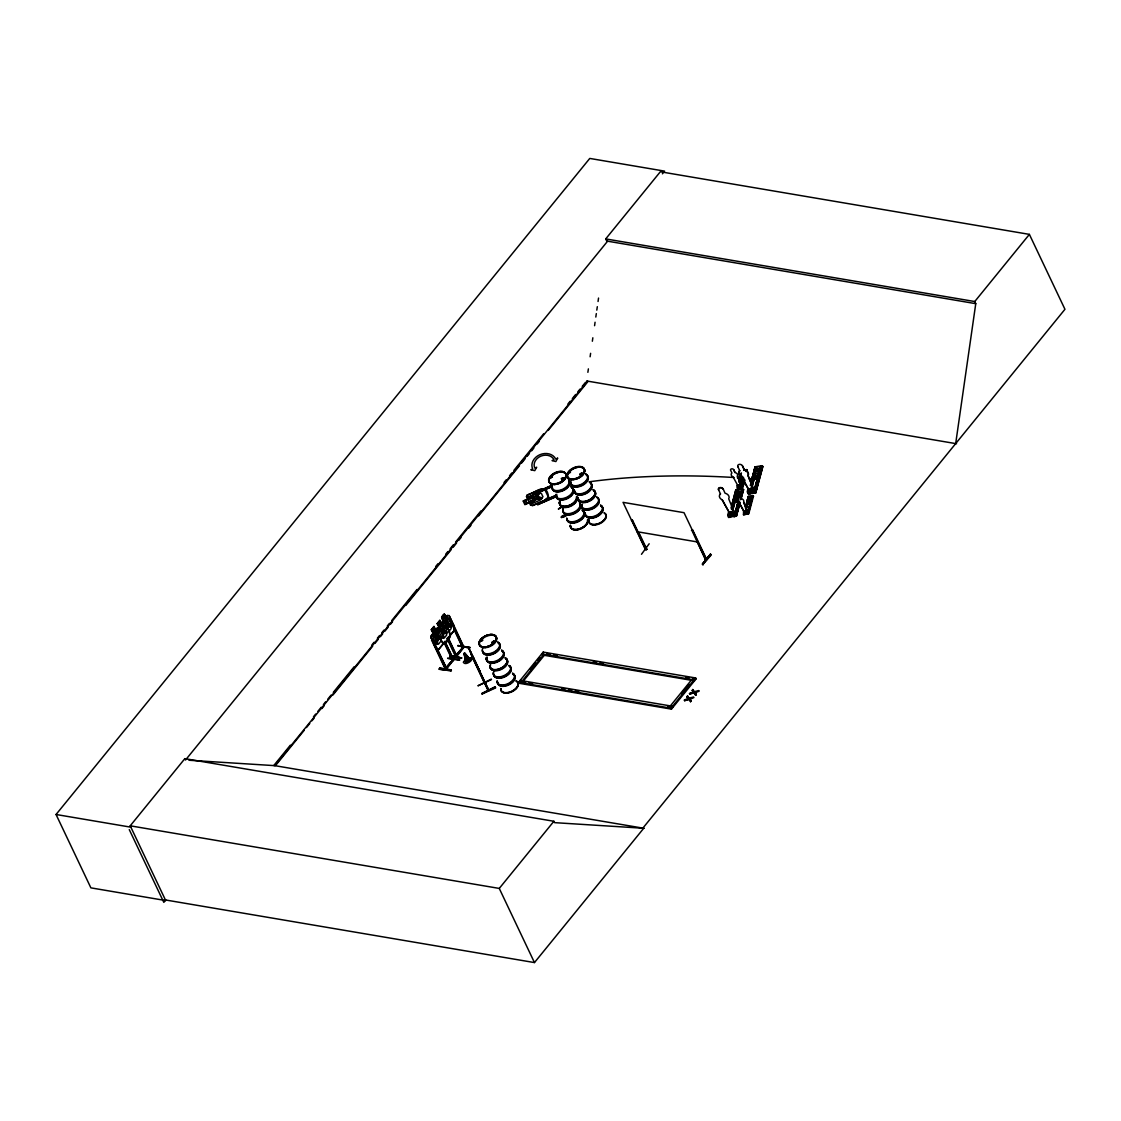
<?xml version="1.0" encoding="UTF-8"?>
<svg xmlns="http://www.w3.org/2000/svg" width="1121" height="1121" viewBox="0 0 1121 1121"><rect width="100%" height="100%" fill="white"/><g stroke="black" fill="none" stroke-linecap="round" stroke-linejoin="round"><path stroke-width="1.5" d="M465.299 661.488L464.304 653.193L465.299 661.488L468.34 661.754L470.105 659.232L464.795 653.235M730.808 514.147L730.906 511.554L731.845 512.143L730.752 513.908L730.976 512.998L734.479 513.096L728.706 498.789A4.974 3.643 15 0 0 725.021 493.17L723.199 489.008A2.494 1.822 15 0 0 720.032 487.565A2.494 1.822 15 0 0 718.617 489.779L718.561 489.975A2.494 1.822 15 0 1 719.976 487.761A2.494 1.822 15 0 1 723.143 489.218L723.199 489.008M730.962 513.824L730.794 513.012L731.074 513.88M749.529 490.269C752.149 486.64 749.052 490.353 750.72 490.438M750.762 490.199C749.627 490.956 750.65 488.097 750.481 490.704M749.599 490.886L748.716 494.207L747.217 491.881L747.945 489.19L748.478 493.324L754.279 492.357L755.008 490.017M734.535 512.886L731.2 513.88L730.892 512.998M730.374 513.628L730.808 512.97M731.41 513.46L730.346 513.096L731.074 513.656M738.515 485.673L739.159 484.776L739.145 486.234M738.599 486.192L738.711 484.917M739.215 486.01L738.879 484.734M745.451 510.784L744.638 512.101M745.409 512.129L745.591 511.064M749.753 490.606L751.014 488.588M749.907 489.359L750.495 490.662M749.921 488.812L750.762 488.448M742.536 477.938L741.345 477.252L742.564 476.355M749.515 502.6L748.436 504.044L747.959 502.712L749.487 502.67L748.338 503.833L747.749 502.895M445.99 667.682L452.59 660.031L445.583 668.34L445.948 669.503L431.123 637.835L431.235 635.579L433.168 633.379L431.305 629.75L433.925 626.499L435.635 630.114M431.137 637.919L431.361 635.593L437.33 628.012L438.984 628.152M437.092 629.47L436.994 631.824C442.361 640.455 442.178 651.469 450.32 636.462L449.395 631.74L444.911 622.057L443.243 621.917L437.092 629.47C436.391 634.78 440.833 640.021 444.112 643.888M587.88 372.326L588.385 368.879M590.108 356.786L590.613 353.325M592.35 341.232L592.841 337.785M594.578 325.693L595.069 322.231M595.812 317.061L596.316 313.6M596.806 310.139L597.311 306.692M598.054 301.507L598.544 298.06M955.681 443.594L975.76 303.665L974.752 301.535L605.704 238.913L660.339 171.751L1029.386 234.373L1064.95 309.284L642.865 828.111L643.734 828.265L554.545 822.646L553.9 821.273L184.853 758.651L130.218 825.813L165.712 900.555L90.885 887.86L56.05 814.491L589.772 158.425L664.599 171.135L662.399 173.825M645.92 548.659C647.237 552.008 643.328 547.034 646.186 548.211M645.178 548.043L646.887 549.374L638.802 532.573M705.473 559.771L691.741 530.009L692.778 530.177L706.706 559.533C707.561 557.361 702.825 558.65 705.922 558.889M705.375 558.202C706.608 561.607 703.413 557.529 706.202 558.454M706.328 558.482L706.23 559.954M453.374 658.7L452.674 659.526C453.318 663.394 451.217 655.827 453.879 659.765L445.948 669.503M447.713 637.457L456.373 656.093C453.823 658.195 456.948 652.842 456.597 655.897M730.696 512.059L731.551 511.779L731.467 512.689M442.795 623.682L443.538 620.852C438.717 618.035 445.64 609.586 445.976 617.811L447.854 617.391L451.062 624.131L451.118 628.643L448.68 631.684M484.566 683.334L485.309 682.983M485.015 682.675L484.804 681.904M470.736 653.837L484.833 683.88L485.589 683.516M488.069 690.102L488.756 689.835M487.985 689.751L485.099 682.885M729.897 513.866L722.232 499.868A4.974 3.643 15 0 1 720.439 493.941L720.495 493.744M722.232 499.868L729.953 513.656L729.196 516.487L734.998 515.52L734.269 513.993L734.998 511.288L736.441 513.11M737.408 476.215A3.321 2.424 15 0 0 734.956 472.473L733.737 469.699A1.653 1.219 15 0 0 731.593 468.872A1.653 1.219 15 0 0 730.64 470.344L731.901 472.992A3.321 2.424 15 0 0 733.092 476.943L738.207 486.276L741.261 485.757L737.45 476.089L741.261 485.757L738.235 486.136L737.73 488.027L741.612 487.383L741.598 484.552L742.564 485.771L737.982 486.542L737.38 485.267L738.977 487.817L740.421 487.425L739.356 485.071L738.669 485.505M734.956 472.473L733.737 469.699M737.828 466.812L737.884 466.616A2.494 1.822 15 0 1 739.314 464.388A2.494 1.822 15 0 1 742.466 465.846L744.344 469.797A4.974 3.643 15 0 1 748.043 475.416L753.802 489.723L749.234 490.494L748.478 493.324M740.028 502.853L736.441 516.178L728.846 516.963L727.949 515.057C728.412 505.991 733.554 522.961 729.589 512.731L731.284 512.493M755.078 490.003L749.178 490.69L741.513 476.705A4.974 3.643 15 0 1 739.72 470.778L739.776 470.568A4.974 3.643 15 0 0 741.57 476.495L749.234 490.494M729.196 516.487L728.468 514.959L729.196 512.269M729.589 512.731C733.386 511.624 729.687 512.872 731.354 511.526M728.524 517.51L728.846 516.991C730.388 518.168 726.058 516.837 729.407 514.189M731.635 505.879L735.796 490.003L742.663 488.854L740.463 498.046M731.242 507.561L735.796 490.003M738.501 488.35L736.903 487.075L737.38 485.267M742.466 465.846L744.288 470.007A4.974 3.643 15 0 1 747.987 475.626L753.746 489.919M731.242 508.878L736.147 490.592M737.73 488.027L737.73 485.211M729.435 517.384L730.332 514.049L729.575 517.356M731.663 509.074L734.787 497.43M743.111 478.303C735.166 486.528 745.661 459.47 739.047 482.268M731.803 509.046L736.287 492.385M737.408 488.7L738.361 485.127M732.125 509.004L736.861 491.825M739.342 482.044L740.21 478.821M732.447 508.682L734.367 502.012M735.124 498.705L737.043 492.035M739.622 482.17L741.009 477.322M739.061 485.547L738.907 486.248M739.93 482.128L740.771 478.877M732.559 510.503L734.787 502.194M735.67 498.873L737.464 492.217M739.72 483.515L741.415 476.915M732.686 510.475L734.942 502.138M735.81 498.845L737.618 492.161M740.084 483.627L741.485 478.751M741.612 487.383L741.598 484.552M745.689 512.311L748.744 511.807C747.132 511.274 750.439 511.33 744.372 512.297L739.257 502.979A3.321 2.424 15 0 1 738.066 499.013L738.108 498.887M742.564 487.817L744.722 479.76C743.181 491.264 738.052 490.69 743.559 478.401M741.093 488.069L743.784 478.05M738.557 501.283L734.087 516.585L738.066 501.605M741.668 487.971L743.854 479.886M746.236 471.395L746.712 469.601L743.657 470.105M734.227 516.557L738.389 501.073M739.271 497.752L741.065 491.11M741.892 487.943L744.26 479.662M746.348 471.647L746.712 469.601M744.358 479.648L741.864 487.929M739.131 501.409L735.124 516.375L734.045 516.557M737.646 501.437L732.489 502.306L739.538 501.535L735.432 516.361L739.398 501.381M740.729 496.057C724.026 497.164 742.887 500.246 741.457 493.352L734.591 494.515L739.916 494.025M741.934 491.559C725.231 492.665 744.106 495.734 742.663 488.854M739.454 502.712L736.301 516.206L739.874 502.909M740.21 499.42L743.587 489.555L742.522 489.751M740.757 499.588L743.433 489.611M740.897 499.56L743.587 489.555M747.427 511.793L743.615 502.11A3.321 2.424 15 0 0 741.121 498.509L739.874 495.86A1.653 1.219 15 0 0 737.758 494.893A1.653 1.219 15 0 0 736.819 496.379L738.066 499.013M748.87 489.569L750.958 489.218L748.87 489.569L750.327 493.016L748.464 489.092M750.916 482.717L755.064 466.84L761.93 465.691L754.783 493.198L754.083 490.732L757.334 478.443M750.341 485.505L755.064 466.84M748.912 496.897L748.211 496.995L753.508 496.085L748.73 513.852L743.489 514.749L743.559 511.302L745.143 513.852M750.832 484.076L754.979 469.082M747.777 510.587L747.777 513.404L743.91 514.063L743.91 511.232M744.176 511.554C745.605 509.859 748.141 514.525 745.185 513.698M749.809 490.466L749.739 489.639M751.392 484.244L754.055 474.267M745.647 506.692L748.31 496.393L752.892 495.622L748.366 513.74M750.608 488.448L750.776 488.406M751.518 484.216L754.209 474.211M743.91 514.063L744.414 512.171L739.3 502.839M745.423 508.093L748.31 496.393M750.159 488.896L750.86 489.317M751.532 485.813L756.143 468.662M751.406 487.145L756.311 468.858M744.834 511.694L744.652 511.877M745.115 511.316L745.087 512.283L744.947 511.12M745.885 509.551L749.318 496.505L745.045 514.483L743.489 514.749M751.827 487.341L755.4 474.043M745.577 511.316L744.82 512.003M745.969 509.537L749.431 496.631L748.436 496.645M751.518 488.98L755.554 473.987M752.121 496.014L747.175 514.119L751.799 497.766M754.279 492.357L753.55 490.816L754.811 488.027L755.708 489.947L752.275 490.522M750.888 502.684L747.847 514.007M758.272 475.136L760.01 468.466M747.469 513.894L752.359 497.836M752.401 497.43C741.289 498.144 753.816 500.358 752.892 495.622M754.097 491.208L760.332 467.933M754.713 489.751L760.5 468.144M754.825 491.573L761.089 468.27M755.106 491.502L761.93 465.691M755.246 467.219L762.869 466.392L755.736 492.974L748.296 494.025M481.399 640.764C482.661 639.432 482.072 641.436 482.114 640.217M482.058 640.623L481.441 640.497M482.52 640.231L481.708 640.567M551.392 477.616L551.14 476.761L551.252 477.77M551.322 477.322L551.966 476.986L550.971 477.266M551.56 477.084L551.056 477.126M550.943 477.28L552.317 476.943M562.896 479.732L561.859 479.171L563.232 478.345M562.153 479.494L563.639 478.135M563.555 478.331L563.331 479.045M563.625 478.583L562.182 479.914L562.266 478.513M569.356 472.544C570.687 472.88 570.813 471.17 569.538 472.852M580.44 473.945L581.631 474.365M581.911 474.029L582.191 474.239M581.687 473.679L582.528 474.085L580.902 475.052M451.09 670.022L439.6 668.088L451.118 669.896L450.964 671.059C427.087 666.449 444.771 671.535 451.118 669.896M461.207 658.391L449.703 656.612L461.642 657.971L449.829 655.547L461.53 657.957M750.201 488.644L750.804 489.541M739.468 485.197L737.954 485.673L738.921 485.225M730.261 513.32L731.537 513.18M741.443 477.448L742.663 476.551M730.584 512.745L731.2 512.731M445.023 668.326L445.85 667.373M445.289 642.739L453.36 659.737L445.471 669.545L431.613 640.091L432.734 639.264L446.704 668.733C446.901 665.916 444.477 669.181 446.046 669.517M452.113 659.526L453.332 658.63M452.618 660.591L444.575 643.636M456.373 655.112L456.303 656.079M462.356 646.971L463.183 646.018M463.688 647.083C460.689 648.625 465.439 646.719 462.777 647.167M526.492 496.645L527.515 494.725L526.492 496.645L530.485 505.053L532.671 505.655L556.492 495.37M745.731 470.344L747.329 470.077L743.784 470.358M736.021 490.62L741.121 489.527M737.282 488.714L742.088 487.579L741.121 486.36M738.178 488.56L738.837 488.476M736.987 490.69L738.066 490.508M760.949 466.476L761.453 466.672M762.841 466.42L755.582 493.044L762.154 466.28M735.376 516.333L734.269 513.993M753.004 495.86L753.494 496.113M748.029 513.95L747.301 512.395M561.733 479.087L562.7 478.275M580.874 473.51L580.103 474.659L581.112 474.884M493.114 641.506L494.123 641.492L493.983 642.655M494.123 642.501L494.613 641.744L493.59 641.324M465.313 660.633L465.958 659.709M441.085 638.872L440.357 639.643L437.26 637.947C438.843 644.225 435.242 647.98 436.321 637.849C430.856 637.807 432.902 632.16 436.447 636.392C434.99 630.366 438.493 626.779 437.414 636.532L441.142 638.494M484.132 682.241L484.51 682.815M484.636 683.306L488.406 690.844L474.169 660.703M485.519 683.614L469.951 650.937M487.565 689.093L488.238 688.77L488.966 690.606L469.054 648.975L473.917 658.938L473.048 656.766M434.051 626.513L431.305 629.75M441.814 617.237L444.266 614.21M435.607 630.338L437.456 628.026M446.004 617.587L447.573 615.457L449.227 615.611L464.038 647.378M444.098 622.057L447.349 617.769L447.657 623.991C453.318 624.201 451.315 629.652 447.503 625.406L447.657 628.797M432.734 639.264L431.613 640.091M448.946 618.736L449.661 617.839M438.129 649.97L444.154 642.501M431.249 637.863L435.607 647.588L438.129 650.18L444.406 642.557M448.498 637.443L454.523 629.974L453.837 625.308L454.636 630.016L448.372 637.625M447.615 658.111L459.176 659.975M469.629 648.064L457.858 645.57L469.993 647.476M439.474 669.181L439.628 668.018M449.717 656.64L449.871 655.477M446.242 667.429L444.939 668.354L445.64 668.354M453.29 658.854L452.45 659.723M455.196 655.925L462.833 647.49L456.233 655.126M450.404 619.381L463.604 647.195L455.785 656.892L446.985 638.353M463.996 647.251L456.191 657.046L456.948 656.191L448.106 637.527M459.82 660.031L447.98 658.517M632.552 520.34L631.515 520.172L632.552 520.34L646.495 549.696L645.458 549.57L623.052 502.348L684.034 512.689L706.44 559.869L705.403 559.701M649.171 543.769L641.478 554.292M692.778 530.177L691.461 530.359M702.419 564.059L710.462 554.18L702.419 564.059L703.329 564.76M702.517 564.129L710.49 554.222L711.317 554.867L702.699 564.676M702.713 564.536L710.686 554.629M165.726 899.995L163.82 902.363L129.265 829.596M607.596 241.197L185.511 760.024L184.853 758.651M290.353 745.185L273.818 765.489L643.734 828.265M313.474 716.753L315.688 714.049M317.888 711.331L321.195 707.267M323.394 704.563L325.594 701.858M327.794 699.154L331.101 695.09M333.301 692.386L354.236 666.659M371.85 644.995L374.064 642.277M377.371 638.227L379.571 635.509M381.771 632.805L383.971 630.1M387.277 626.036L389.477 623.332M391.677 620.614L417.012 589.478M435.747 566.455L437.947 563.751M445.654 554.278L447.854 551.574M450.067 548.856L453.36 544.792M455.574 542.088L480.909 510.952M504.03 482.52L506.244 479.802M509.537 475.752L511.751 473.034M513.95 470.33L543.685 433.771M567.927 403.98L570.127 401.276M572.327 398.572L575.634 394.508M577.833 391.804L580.033 389.099M582.233 386.381L585.54 382.317M587.516 381.112L274.687 765.643L188.945 760.248M275.542 765.559L304.239 730.275M306.453 727.571L309.76 723.493M311.974 720.789L314.174 718.071M321.909 708.57L324.109 705.852M332.951 695.006L372.69 646.158M374.89 643.44L378.211 639.362M380.411 636.658L382.625 633.94M384.825 631.221L388.146 627.157M390.346 624.439L392.56 621.721M405.802 605.438L451.062 549.808M453.276 547.104L456.583 543.026M458.783 540.308L460.997 537.604M468.718 528.103L470.932 525.385M478.653 515.884L519.499 465.677M521.713 462.973L525.02 458.895M527.234 456.177L529.434 453.473M531.648 450.754L533.848 448.036M537.169 443.972L539.369 441.254M548.211 430.408L587.95 381.56M439.824 620.403L441.632 624.257L443.398 623.822L446.606 630.562L446.648 635.075L444.182 638.101L441.492 636.84L438.297 630.1L439.04 627.27L437.176 623.654L439.824 620.403L441.534 624.019M437.176 623.654L439.95 620.417M437.316 629.568L439.166 627.298L437.456 623.682M441.632 624.257L443.398 622.099L444.841 622.225M444 643.874L450.067 636.406L449.297 631.824M463.407 662.119L465.93 658.854M463.463 662.315C465.425 666.799 477.322 657.424 468.746 657.943M518.589 682.339L543.195 652.1L695.637 677.967L696.071 678.878L671.465 709.131L519.023 683.264L518.589 682.339L671.031 708.206L671.465 709.131M519.023 683.264L520.592 681.33L520.158 680.419L672.6 706.286L673.034 707.197L667.892 706.328M530.247 669.461L535.614 662.861M537.772 660.213L539.916 657.579M522.372 680.797L543.853 654.398L544.288 655.323L522.806 681.708M974.752 301.535L1029.386 234.373M130.218 825.813L499.265 888.421L553.9 821.273M681.554 693.633L689.065 684.385M671.031 708.206L695.637 677.967M684.244 700.036L688.28 698.397L688.869 699.546L684.539 700.653L688.574 698.944L690.536 701.718L691.153 700.975L687.551 695.973L686.935 696.73L688.574 699.014L684.539 700.653M694.095 693.128L689.471 693.619L693.507 691.979L695.763 695.3L696.085 693.941L692.778 689.541L692.456 690.914L692.778 689.541M687.229 697.332L687.846 696.575M689.765 694.221L693.801 692.582L695.763 695.3M690.858 700.359L690.536 701.718M693.885 697.598L689.779 699.266L687.551 695.973M695.468 694.684L696.085 693.941M699.112 691.181L695.006 692.848L694.431 691.685L698.817 690.564M165.432 899.953L534.465 962.575L643.804 828.167L642.95 828.013M569.51 472.123L570.561 471.815M563.569 478.919L561.971 479.41M580.538 473.847A1.443 0.841 -25.4 0 1 582.738 473.721A1.443 0.841 -25.4 0 1 580.93 475.248A1.443 0.841 -25.4 0 1 580.538 473.847L580.314 473.973M492.722 641.744L492.441 642.627M731.593 512.493L731.747 511.751M730.836 512.171L730.598 512.942M455.743 655.869L456.387 656.878M453.22 659.821L452.646 658.742M456.331 656.864L447.391 638.424M453.178 660.605L444.238 642.151M544.624 500.246L548.393 497.178M544.736 500.442L548.589 497.192C546.488 481.287 536.679 492.301 527.557 494.809M551.182 476.887L552.443 476.929M563.331 479.55L564.143 478.513L562.658 478.289M580.734 473.847L581.673 473.468M581.841 474.211L580.902 474.589M645.612 549.164L631.796 519.836M749.248 494.151L750.047 493.983M729.981 517.313L730.766 517.159M458.167 645.99L469.657 647.868M580.818 473.552L582.065 473.258M581.505 474.715L582.163 473.524M482.03 640.301L482.843 640.035M470.33 651.497L473.412 657.551M473.566 658.531L472.67 656.57L477 665.412L474.197 659.835M478.513 668.62L472.768 656.275M476.831 665.426L479.984 671.353L474.155 659.386M491.278 679.116L477.924 685.814L491.502 679.578M488.027 688.672L488.336 690.704M495.16 686.851L482.002 693.969L495.65 687.874L495.16 686.851L481.75 693.409M645.738 549.178L646.845 549.262M527.669 494.907L539.635 489.751L544.484 488.952M551.84 485.589L532.601 493.885L551.742 485.309M552.219 486.304L533.078 494.879L552.317 486.584M527.837 499.083L523.143 500.961L524.88 504.66L529.462 502.53L531.83 503.693L540.21 500.078L542.942 496.729L541.345 493.352L536.889 493.1L528.509 496.715L527.865 499.167L523.381 501.101M524.95 504.38L529.434 502.446M530.583 504.856L532.643 505.417L556.38 495.09M556.857 496.085L537.716 504.66L556.955 496.365M558.412 508.892L562.742 506.468L558.482 509.074M565.601 514.665C559.155 516.263 560.682 519.149 566.049 515.73M565.993 515.618L561.453 517.636M742.705 477.616L741.513 477.714M463.604 647.195L463.576 646.088M463.281 648.148L449.339 618.792M581.477 473.721L580.65 474.744M581.547 474.786L580.37 474.421M493.702 641.562L492.315 642.235L493.408 642.515M689.205 698.117L693.591 696.996M689.471 693.619L693.801 692.512L692.161 690.298M437.61 629.932L435.733 630.352L433.925 626.499M755.764 471.437L760.907 470.568L754.041 471.731M739.93 478.569L742.985 478.05M750.383 492.778L752.485 492.427L750.958 489.218M738.361 498.747L733.218 499.602L738.543 499.125M744.414 512.171L747.469 511.652L743.615 502.11M731.116 515.94L733.218 515.59L731.691 512.381M748.73 502.376L749.613 502.797M493.548 641.408L494.263 642.053M493.927 641.801L493.044 642.936M493.156 642.992L492.231 642.936L492.483 641.885A1.443 0.841 -25.4 0 1 494.767 641.829A1.443 0.841 -25.4 0 1 492.974 643.342A1.443 0.841 -25.4 0 1 492.567 641.941L492.806 642.922M437.358 628.166L438.928 628.306M645.822 548.659L644.813 548.491M447.573 615.457C434.373 629.413 447.223 623.304 441.548 617.209M457.872 645.542L470.077 647.504M438.129 650.18L435.691 647.462M450.039 656.009L461.642 657.971M446.662 668.606L435.999 646.915M451.413 670.512L439.796 668.55L451.287 670.498M975.76 303.665L606.727 241.043L605.704 238.913M586.647 380.972L956.549 443.734M636.98 531.69L697.963 542.046M444.911 622.057L449.521 631.754M547.048 653.599L550.481 654.174M553.9 654.762L557.333 655.337M593.303 661.446L596.722 662.021M600.155 662.609L603.574 663.184M685.8 677.14L689.219 677.715M692.652 678.303L696.071 678.878M543.769 655.225L694.516 680.811L694.067 679.887L541.625 654.019L542.06 654.944M468.788 658.041L471.997 658.489M522.302 681.624L525.721 682.213M529.154 682.787L532.573 683.376M561.691 688.308L565.124 688.897M568.543 689.471L571.976 690.06M575.395 690.634L578.828 691.223M56.05 814.491L130.877 827.186M706.636 559.463L705.67 559.365L696.954 541.009M445.387 624.747L447.307 628.797L449.745 625.756L446.55 619.016L446.69 623.851L443.86 622.295L443.173 623.542M563.443 478.247L563.765 478.513A9.444 5.451 -25.4 0 0 561.537 478.779M470.105 659.232L464.697 653.137M686.935 696.73L688.28 698.397M695.006 692.848L696.365 694.544M689.779 699.266L691.153 700.975M464.795 653.361L470.105 660.073M464.514 653.123L467.401 657.214M464.683 653.515L469.461 660.998M476.915 665.496L474.856 660.956L475.262 662.189M471.128 652.884L469.209 648.905M471.072 653.375L473.693 658.826M474.786 660.661L475.977 663.015M488.686 689.863L485.141 682.969M477.56 666.406L476.607 664.291M572.102 488.336L571.192 486.318M495.398 687.369L481.96 693.857M754.265 488.125L754.994 489.653M737.884 466.616L739.72 470.778M747.945 489.19L748.842 491.096M739.902 495.72L741.163 498.369M734.998 511.288L735.726 512.815M718.617 489.779L720.439 493.941M692.288 680.433L691.853 679.508L670.372 705.908L670.806 706.833M544.456 488.868L548.435 497.262M532.503 493.59L533.078 494.879M537.716 504.66L537.253 503.665M543.195 652.1L543.629 653.011M449.101 615.583L453.739 625.392M454.075 629.554L462.805 648.19M444.14 614.182L445.85 617.797M444.953 641.268L453.795 659.919M431.571 629.778L433.295 633.393L432.552 636.224L435.761 642.964L438.437 644.225L440.875 641.198L440.819 636.672M445.555 667.556L446.13 668.634M499.265 888.421L534.465 962.575M464.514 653.627L468.34 661.754M478.611 668.438L479.83 671.423M474.309 660.101L475.248 662.147M464.304 653.697L467.051 662.133M464.122 653.683L465.944 662.035M589.086 481.806A312.829 110.18 5.4 0 1 734.031 477.504M737.296 477.714A312.829 110.18 5.4 0 1 742.2 478.036M748.73 478.527A312.829 110.18 5.4 0 1 758.553 479.354M591.356 484.174A9.318 5.381 -25.4 0 1 584.938 494.137A9.318 5.381 -25.4 0 1 574.751 490.956M590.01 482.717A9.444 5.451 -25.4 0 1 585.849 493.24A9.444 5.451 -25.4 0 1 574.414 490.522M593.401 490.143A9.318 5.381 -25.4 0 1 589.31 500.512A9.318 5.381 -25.4 0 1 578.016 497.822M593.107 489.625A9.248 5.353 -25.4 0 1 589.029 499.938A9.248 5.353 -25.4 0 1 577.805 497.276M593.233 489.765A9.332 5.395 -25.4 0 1 589.128 500.148A9.332 5.395 -25.4 0 1 577.819 497.472M587.404 475.542A9.444 5.451 -25.4 0 1 579.739 486.066A9.444 5.451 -25.4 0 1 571.065 480.783M589.492 481.918A9.318 5.381 -25.4 0 1 585.4 492.287A9.318 5.381 -25.4 0 1 574.106 489.597M586.297 475.178A9.318 5.381 -25.4 0 1 582.191 485.547A9.318 5.381 -25.4 0 1 570.911 482.857M589.814 482.31A9.444 5.451 -25.4 0 1 585.652 492.82A9.444 5.451 -25.4 0 1 574.218 490.101M585.961 474.211A9.444 5.451 -25.4 0 1 581.813 484.72A9.444 5.451 -25.4 0 1 570.365 482.002M585.652 473.819A9.318 5.381 -25.4 0 1 581.547 484.188A9.318 5.381 -25.4 0 1 570.267 481.498M601.094 506.356A9.318 5.381 -25.4 0 1 598.068 516.136A9.318 5.381 -25.4 0 1 585.807 515.52M600.968 505.809A9.444 5.451 -25.4 0 1 596.82 516.319A9.444 5.451 -25.4 0 1 585.372 513.6M604.317 513.11A9.318 5.381 -25.4 0 1 600.211 523.479A9.318 5.381 -25.4 0 1 588.917 520.803M604.065 512.717A9.248 5.353 -25.4 0 1 598.894 523.521A9.276 5.353 -25.4 0 1 588.749 520.34M589.268 518.757A9.248 5.353 -25.4 0 0 598.894 523.521A9.276 5.353 -25.4 0 0 605.284 513.586M593.668 490.83A9.248 5.353 -25.4 0 1 589.604 501.143A9.248 5.353 -25.4 0 1 578.38 498.481M593.541 490.381A9.332 5.395 -25.4 0 1 589.436 500.779A9.332 5.395 -25.4 0 1 578.128 498.088M597.129 497.71A9.444 5.451 -25.4 0 1 592.967 508.219A9.444 5.451 -25.4 0 1 581.519 505.501M600.45 504.996A9.318 5.381 -25.4 0 1 596.358 515.366A9.318 5.381 -25.4 0 1 585.064 512.689M598.474 499.167A9.318 5.381 -25.4 0 1 590.907 509.537A9.318 5.381 -25.4 0 1 582.374 504.338M600.772 505.389A9.444 5.451 -25.4 0 1 596.624 515.898A9.444 5.451 -25.4 0 1 585.176 513.18M596.933 497.29A9.444 5.451 -25.4 0 1 592.771 507.799A9.444 5.451 -25.4 0 1 581.323 505.081M596.61 496.897A9.318 5.381 -25.4 0 1 592.519 507.267A9.318 5.381 -25.4 0 1 581.224 504.59M572.929 489.05A9.318 5.381 -25.4 0 1 565.362 499.434A9.318 5.381 -25.4 0 1 556.815 494.221M571.57 487.593A9.444 5.451 -25.4 0 1 567.422 498.102A9.444 5.451 -25.4 0 1 555.974 495.398M576.811 497.037A9.318 5.381 -25.4 0 1 570.813 505.277A9.318 5.381 -25.4 0 1 560.304 505.291M559.617 504.072A9.318 5.381 -25.4 0 1 560.024 500.989M559.379 502.152A9.248 5.353 -25.4 0 0 568.361 505.725A9.248 5.353 -25.4 0 0 576.558 496.631A9.276 5.353 -25.4 0 1 568.361 505.711A9.276 5.353 -25.4 0 1 559.351 502.138M568.964 480.419A9.444 5.451 -25.4 0 1 563.583 490.003A9.444 5.451 -25.4 0 1 552.219 488.784M571.065 486.78A9.318 5.381 -25.4 0 1 566.96 497.149A9.318 5.381 -25.4 0 1 555.68 494.473M569.076 480.951A9.318 5.381 -25.4 0 1 562.658 490.914A9.318 5.381 -25.4 0 1 552.471 487.733M571.374 487.173A9.444 5.451 -25.4 0 1 567.226 497.696A9.444 5.451 -25.4 0 1 555.778 494.978M568.767 479.998A9.444 5.451 -25.4 0 1 562.252 490.101A9.444 5.451 -25.4 0 1 551.938 486.878M568.431 479.592A9.318 5.381 -25.4 0 1 560.878 489.975A9.318 5.381 -25.4 0 1 552.331 484.762M561.299 478.387A9.318 5.381 -25.4 0 1 563.527 478.064M582.668 511.232A9.318 5.381 -25.4 0 1 578.576 521.601A9.318 5.381 -25.4 0 1 567.282 518.911M582.542 510.672A9.444 5.451 -25.4 0 1 578.38 521.195A9.444 5.451 -25.4 0 1 566.932 518.477M587.516 519.71A9.248 5.353 -25.4 0 1 579.333 528.804A9.248 5.353 -25.4 0 1 570.337 525.231M577.119 497.836A9.248 5.353 -25.4 0 1 570.071 506.51A9.248 5.353 -25.4 0 1 560.038 504.814M587.67 519.864A9.332 5.395 -25.4 0 1 579.417 529.028A9.332 5.395 -25.4 0 1 570.351 525.427M577.091 498.859A9.332 5.395 -25.4 0 1 566.469 507.084A9.332 5.395 -25.4 0 1 560.178 501.339M579.921 503.497A9.444 5.451 -25.4 0 1 573.42 513.6A9.444 5.451 -25.4 0 1 563.092 510.377M582.023 509.873A9.318 5.381 -25.4 0 1 578.997 519.654A9.318 5.381 -25.4 0 1 566.736 519.037M580.72 505.263A9.318 5.381 -25.4 0 1 573.616 514.007A9.318 5.381 -25.4 0 1 563.527 512.283M582.345 510.265A9.444 5.451 -25.4 0 1 578.184 520.775A9.444 5.451 -25.4 0 1 566.736 518.056M579.725 503.091A9.444 5.451 -25.4 0 1 572.06 513.6A9.444 5.451 -25.4 0 1 563.401 508.331M579.389 502.684A9.318 5.381 -25.4 0 1 571.836 513.054A9.318 5.381 -25.4 0 1 563.288 507.855M737.688 500.414A1.653 0.953 -25.4 0 1 735.124 501.395A1.653 0.953 -25.4 0 1 735.782 499.56M736.175 499.391A1.653 0.953 -25.4 0 1 737.576 499.434M502.166 651.385A9.29 5.367 -25.4 0 1 496.967 662.231A9.29 5.367 -25.4 0 1 487.299 657.452M502.04 650.825A9.444 5.451 -25.4 0 1 496.771 661.838A9.444 5.451 -25.4 0 1 486.948 656.99M505.375 658.153A9.29 5.367 -25.4 0 1 501.283 668.494A9.29 5.367 -25.4 0 1 490.017 665.832A9.29 5.367 -25.4 0 0 500.19 669.027A9.29 5.367 -25.4 0 0 506.608 659.092M505.165 657.705A9.29 5.367 -25.4 0 1 501.073 668.06A9.29 5.367 -25.4 0 1 489.807 665.384M505.277 657.873A9.332 5.395 -25.4 0 1 501.171 668.27A9.332 5.395 -25.4 0 1 489.863 665.58M498.2 642.725A9.444 5.451 -25.4 0 1 495.118 652.646A9.444 5.451 -25.4 0 1 482.689 652.016M501.535 650.012A9.318 5.381 -25.4 0 1 497.43 660.381A9.318 5.381 -25.4 0 1 486.15 657.705M498.327 643.272A9.318 5.381 -25.4 0 1 495.3 653.053A9.318 5.381 -25.4 0 1 483.039 652.436M501.844 650.404A9.444 5.451 -25.4 0 1 497.696 660.914A9.444 5.451 -25.4 0 1 486.248 658.195M498.004 642.305A9.444 5.451 -25.4 0 1 493.843 652.814A9.444 5.451 -25.4 0 1 482.408 650.096M497.668 641.927A9.29 5.367 -25.4 0 1 492.469 652.772A9.29 5.367 -25.4 0 1 482.815 647.994M513.124 674.464A9.29 5.367 -25.4 0 1 509.032 684.819A9.29 5.367 -25.4 0 1 497.766 682.143M513.012 673.903A9.444 5.451 -25.4 0 1 508.85 684.413A9.444 5.451 -25.4 0 1 497.402 681.694M516.347 681.218A9.318 5.381 -25.4 0 1 512.241 691.587A9.318 5.381 -25.4 0 1 500.961 688.897M516.094 680.811A9.248 5.353 -25.4 0 1 512.031 691.111A9.248 5.353 -25.4 0 1 500.807 688.448M505.739 658.91A9.29 5.367 -25.4 0 1 501.648 669.251A9.29 5.367 -25.4 0 1 490.381 666.589M516.235 680.965A9.332 5.395 -25.4 0 1 512.143 691.349A9.332 5.395 -25.4 0 1 500.835 688.658M505.557 658.475A9.332 5.395 -25.4 0 1 500.344 669.363A9.332 5.395 -25.4 0 1 490.648 664.557M509.158 665.804A9.444 5.451 -25.4 0 1 505.01 676.313A9.444 5.451 -25.4 0 1 493.562 673.609M512.493 673.09A9.318 5.381 -25.4 0 1 508.388 683.46A9.318 5.381 -25.4 0 1 497.107 680.783M509.284 666.35A9.318 5.381 -25.4 0 1 506.258 676.145A9.318 5.381 -25.4 0 1 493.997 675.515M512.801 673.483A9.444 5.451 -25.4 0 1 508.654 684.006A9.444 5.451 -25.4 0 1 497.206 681.288M508.962 665.384A9.444 5.451 -25.4 0 1 503.679 676.411A9.444 5.451 -25.4 0 1 493.871 671.549M509.845 665.916A9.29 5.367 -25.4 0 1 503.441 675.865A9.29 5.367 -25.4 0 1 493.282 672.684M443.58 636.98L442.739 638.213L442.417 631.782C436.924 631.74 438.998 626.093 442.543 630.324C441.085 624.313 444.645 620.712 443.524 630.464C449.325 630.534 447.055 636.336 443.356 631.894L443.58 636.98M539.663 493.506L536.244 497.472C543.923 495.972 544.133 500.919 535.628 498.607C532.097 505.949 528.201 502.614 534.213 498.27C526.562 499.462 527.08 495.02 534.885 497.121L538.935 492.483L539.663 493.506M748.394 498.523L745.801 508.205L748.492 498.481M557.613 458.209L555.862 461.544L552.064 460.605L553.998 459.778A10.467 8.534 -19.2 0 0 540.728 456.191A10.467 8.534 -19.2 0 0 534.787 468.046L536.693 467.233L534.759 470.638L530.794 469.769L532.699 468.956A12.541 10.215 -19.2 0 1 539.804 454.748A12.541 10.215 -19.2 0 1 555.708 459.035L557.613 458.209M753.648 492.876L754.391 493.198L753.648 492.876M433.869 627.886L432.3 629.848L432.874 631.053L434.444 629.091L433.869 627.886M444.112 615.345L442.543 617.293L443.117 618.498L444.687 616.55L444.112 615.345M436.307 631.557L433.869 634.598L437.064 641.338L439.502 638.297L436.307 631.557M439.642 621.777L438.059 623.724L438.619 624.929L440.203 622.982L439.642 621.777M442.08 625.448L439.614 628.475L442.809 635.215L445.275 632.188L442.08 625.448M537.758 494.907L529.364 498.523L530.962 501.886L539.355 498.27L537.758 494.907M525.903 500.737L524.418 501.381L525.441 503.553L526.94 502.909L525.903 500.737M565.895 515.282L561.271 517.159L565.895 515.324M761.215 468.382L754.349 469.545L761.215 468.382M760.01 472.894L753.144 474.043L760.01 472.894M759.351 475.29L752.485 476.439L759.351 475.29M758.623 477.98L751.757 479.143L758.623 477.98M752.079 498.621L747.511 499.391L752.079 498.621M751.602 500.428L747.02 501.199L751.602 500.428M751.168 502.026L746.586 502.797L751.168 502.026M750.678 503.833L746.11 504.59L750.678 503.833M572.733 478.989A9.318 5.381 -25.4 0 0 584.335 469.195A9.318 5.381 -25.4 0 0 570.155 469.937A9.318 5.381 -25.4 0 0 572.733 478.989M573.069 479.606A9.248 5.353 -25.4 0 0 584.601 469.881A9.248 5.353 -25.4 0 0 570.505 470.61A9.276 5.353 -25.4 0 0 573.055 479.606A9.276 5.353 -25.4 0 0 584.601 469.853A9.276 5.353 -25.4 0 0 570.477 470.596A9.248 5.353 -25.4 0 0 573.069 479.606M572.859 479.256A9.332 5.395 -25.4 0 0 584.475 469.447A9.332 5.395 -25.4 0 0 570.267 470.189A9.332 5.395 -25.4 0 0 572.859 479.256M554.306 483.852A9.318 5.381 -25.4 0 0 565.909 474.071A9.318 5.381 -25.4 0 0 551.714 474.814A9.318 5.381 -25.4 0 0 554.306 483.852M554.629 484.482A9.248 5.353 -25.4 0 0 566.161 474.744A9.248 5.353 -25.4 0 0 552.064 475.486A9.276 5.353 -25.4 0 0 554.629 484.51A9.276 5.353 -25.4 0 0 566.189 474.758A9.276 5.353 -25.4 0 0 552.064 475.5A9.248 5.353 -25.4 0 0 554.629 484.482M554.419 484.104A9.332 5.395 -25.4 0 0 566.035 474.309A9.332 5.395 -25.4 0 0 551.826 475.052A9.332 5.395 -25.4 0 0 554.419 484.104M562.504 480.124A1.443 0.841 -25.4 0 0 564.297 478.597A1.443 0.841 -25.4 0 0 562.097 478.709A1.443 0.841 -25.4 0 0 562.504 480.124M579.529 529.266A9.318 5.381 -25.4 0 0 587.768 520.13A9.318 5.381 -25.4 0 1 579.543 529.294A9.318 5.381 -25.4 0 1 570.505 525.707A9.318 5.381 -25.4 0 0 579.529 529.266M754.881 478.331A1.653 0.953 -25.4 0 0 757.109 476.677A1.653 0.953 -25.4 0 0 754.685 476.621A1.653 0.953 -25.4 0 0 754.881 478.331M754.741 478.022A1.653 0.953 -25.4 0 0 756.969 476.383A1.653 0.953 -25.4 0 0 754.545 476.313A1.653 0.953 -25.4 0 0 754.741 478.022M735.46 501.199A1.653 0.953 -25.4 0 0 737.688 499.546A1.653 0.953 -25.4 0 0 735.264 499.49A1.653 0.953 -25.4 0 0 735.46 501.199M484.762 647.027A9.29 5.367 -25.4 0 0 496.337 637.26A9.29 5.367 -25.4 0 0 482.184 638.003A9.29 5.367 -25.4 0 0 484.762 647.027A9.318 5.381 -25.4 0 0 496.379 637.289A9.332 5.395 -25.4 0 0 482.17 638.017A9.332 5.395 -25.4 0 0 484.762 647.083A9.332 5.395 -25.4 0 0 496.379 637.274A9.318 5.381 -25.4 0 0 482.184 638.031A9.318 5.381 -25.4 0 0 484.776 647.083M485.085 647.728A9.29 5.367 -25.4 0 0 496.673 637.961A9.29 5.367 -25.4 0 0 482.506 638.704A9.29 5.367 -25.4 0 0 485.085 647.728"/></g></svg>
